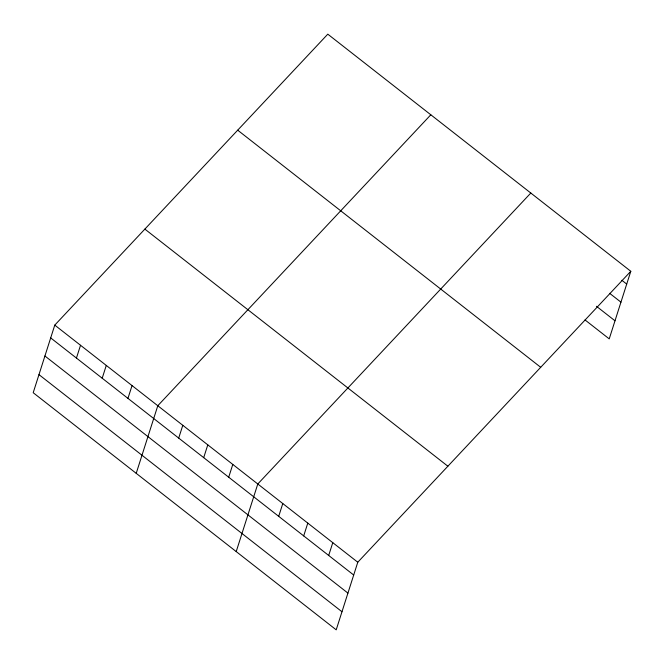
<?xml version="1.0" encoding="UTF-8"?>
<svg xmlns="http://www.w3.org/2000/svg" width="664" height="664" viewBox="0 0 664 664"><rect width="100%" height="100%" fill="white"/><g stroke="black" fill="none" stroke-linecap="round" stroke-linejoin="round"><path stroke-width="1" d="M54.772 325.119L33.2 392.714L336.208 629.837L357.78 562.234L630.8 271.286L327.792 34.163L54.772 325.119L357.78 562.234M76.443 358.062L80.527 345.272M102.198 378.214L106.282 365.424M127.961 398.375L132.036 385.585M136.22 473.332L157.791 405.737L430.82 114.789M178.707 438.091L182.791 425.3M203.707 457.654L207.79 444.863M228.707 477.217L232.79 464.426M236.21 551.585L257.79 483.99L530.81 193.033M278.706 516.343L282.781 503.553M303.697 535.906L307.781 523.116M328.697 555.461L332.78 542.671M630.8 271.286L609.228 338.881L585.034 319.948M621.877 280.291L626.716 284.076M609.66 293.33L620.948 302.161M596.455 306.287L614.997 320.795M237.695 130.177L540.703 367.3M144.868 229.105L447.876 466.219M50.688 337.91L353.696 575.024M44.92 355.995L347.928 593.11M38.968 374.629L341.977 611.751"/></g></svg>
